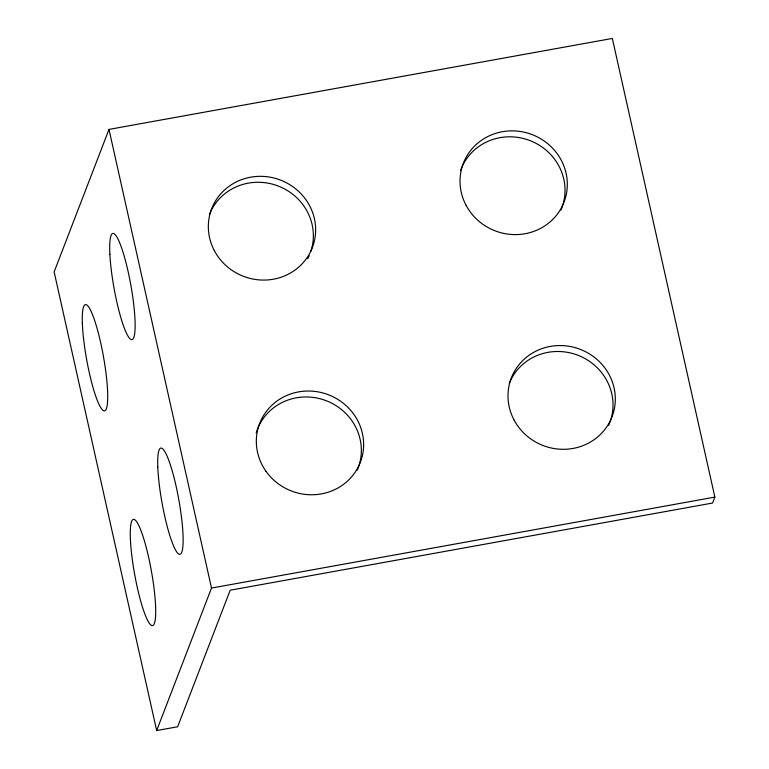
<?xml version="1.0" encoding="UTF-8"?>
<svg xmlns="http://www.w3.org/2000/svg" width="769" height="769" viewBox="0 0 769 769"><rect width="100%" height="100%" fill="white"/><g stroke="black" fill="none" stroke-linecap="round" stroke-linejoin="round"><path stroke-width="1.15" d="M108.987 129.403L54.138 271.899L156.665 730.55L177.639 726.763L230.191 590.207L712.575 503.041L714.862 497.101L612.335 38.45L108.987 129.403L211.504 588.054L156.665 730.55M211.504 588.054L714.862 497.101M309.205 255.635A53.965 51.561 21.1 0 1 307.735 258.692M209.351 214.743A53.965 51.561 21.1 0 1 277.157 185.627A53.965 51.561 21.1 0 1 310.82 251.444M509.261 383.347A53.965 51.561 21.1 0 1 576.913 354.874A53.965 51.561 21.1 0 1 610.624 420.22M610.269 421.277A53.965 51.561 21.1 0 1 608.596 425.459M256.192 432.784A53.965 51.561 21.1 0 1 325.537 400.457A53.965 51.561 21.1 0 1 357.249 470.195M460.641 170.324A53.965 51.561 21.1 0 1 527.726 139.766A53.965 51.561 21.1 0 1 562.831 204.91M562.495 205.967A53.965 51.561 21.1 0 1 560.88 210.158M157.78 466.994A53.965 8.536 79.8 0 0 178.11 553.555A53.965 8.536 79.8 0 0 175.419 483.24A53.965 8.536 79.8 0 0 157.78 466.994M214.301 250.559A53.965 51.561 21.1 0 0 307.129 257.577A53.965 51.561 21.1 0 0 264.546 176.486A53.965 51.561 21.1 0 0 214.301 250.559M130.615 543.145A53.965 8.536 79.8 0 0 151.801 625.533A53.965 8.536 79.8 0 0 146.61 548.864A53.965 8.536 79.8 0 0 130.615 543.145M109.88 254.366A53.965 8.536 79.8 0 0 130.615 339.264A53.965 8.536 79.8 0 0 126.837 266.084A53.965 8.536 79.8 0 0 109.88 254.366M465.976 205.092A53.965 51.561 21.1 0 0 558.803 212.1A53.965 51.561 21.1 0 0 516.23 131.018A53.965 51.561 21.1 0 0 465.976 205.092M514.182 420.201A53.965 51.561 21.1 0 0 607.058 426.411A53.965 51.561 21.1 0 0 563.735 345.675A53.965 51.561 21.1 0 0 514.182 420.201M266.007 471.32A53.965 51.561 21.1 0 0 358.594 466.283A53.965 51.561 21.1 0 0 305.341 391.104A53.965 51.561 21.1 0 0 266.007 471.32M82.35 323.22A53.965 8.536 79.8 0 0 102.613 410.031A53.965 8.536 79.8 0 0 100.105 340.206A53.965 8.536 79.8 0 0 82.35 323.22"/></g></svg>
